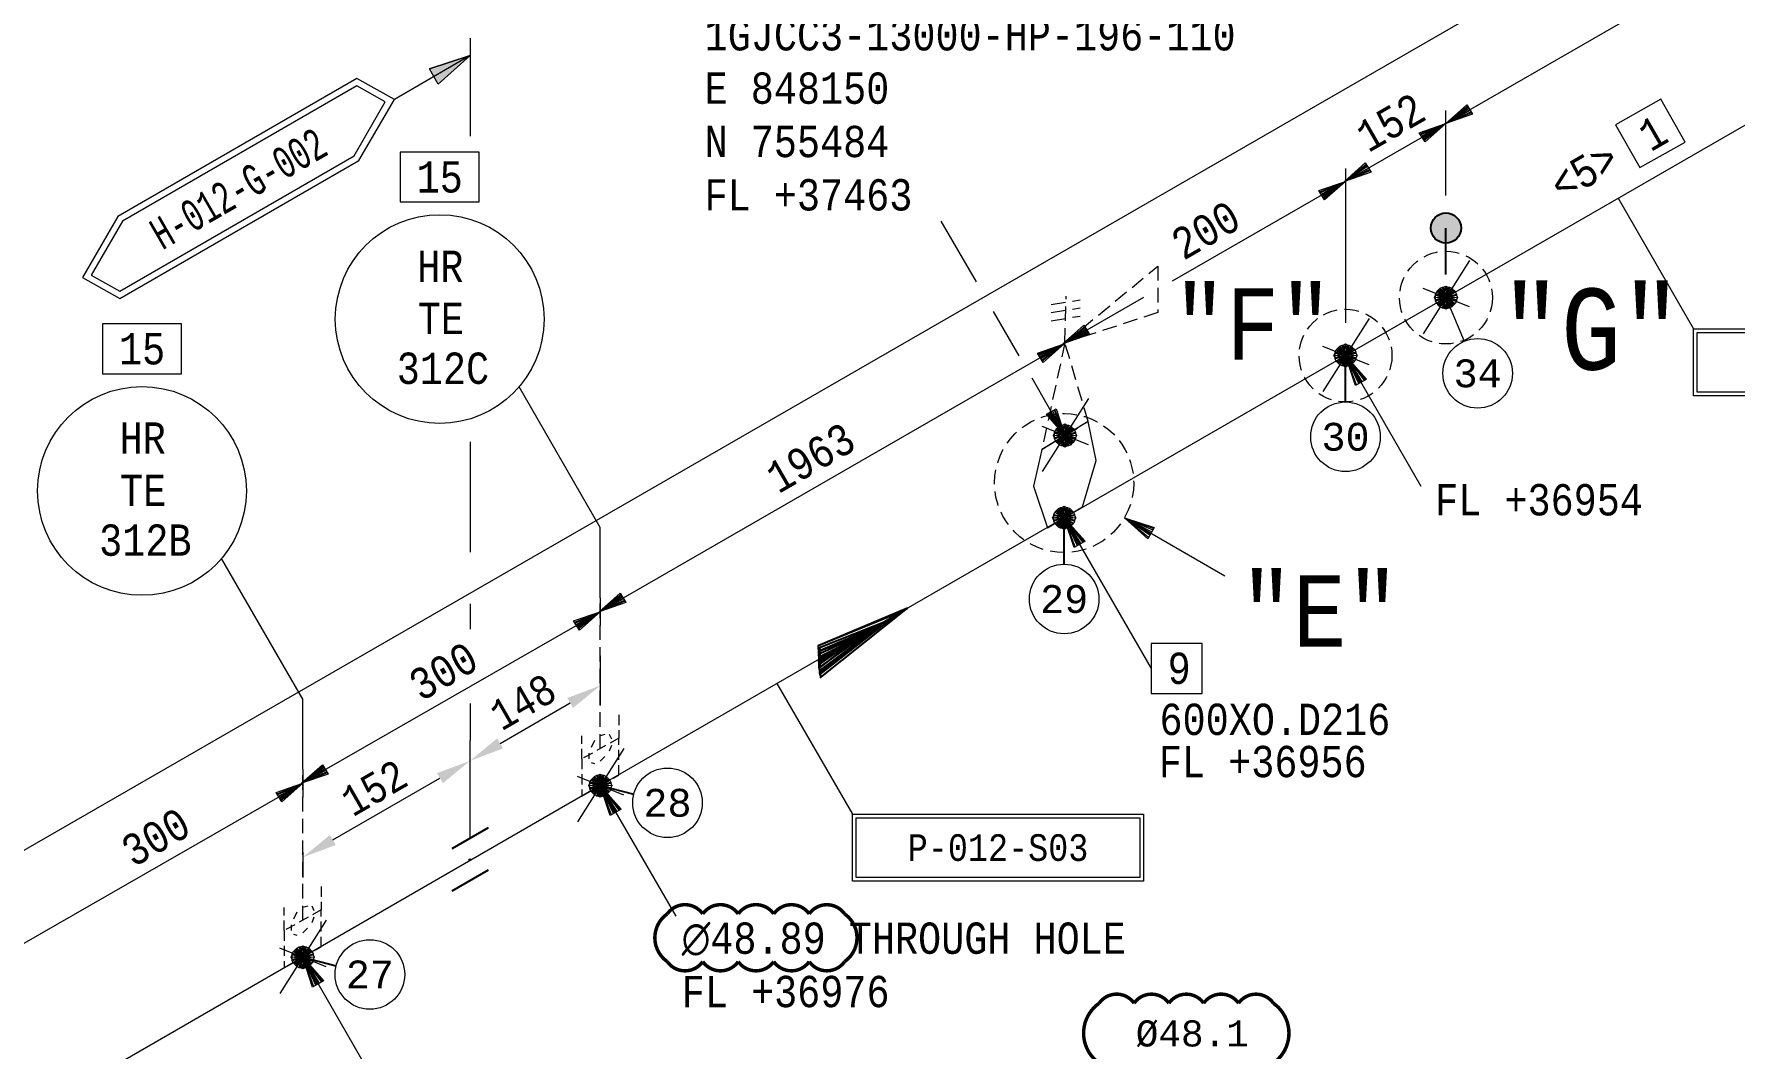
# Model space of a CAD drawing. Extents: x 0 to 841, y 0 to 594.
# Drawn here: x 392.8 to 539.5, y 402.5 to 490 of the extents above; entities that cross this region are included whole.
import ezdxf
from ezdxf.enums import TextEntityAlignment as Align

# ---------------------------------------------------------------- set-up
doc = ezdxf.new("R2010")
doc.units = 0
doc.header["$LTSCALE"] = 5
doc.header["$MEASUREMENT"] = 0
doc.linetypes.add('HIDDEN', pattern=[0.375, 0.25, -0.125])
doc.layers.get('0').update_dxf_attribs({"lineweight": 9})
for name, color, linetype, lineweight in [('1', 7, 'Continuous', 9), ('3', 7, 'Continuous', 9), ('T-TEXT1', 7, 'Continuous', 9)]:
    doc.layers.add(name, color=color, linetype=linetype, lineweight=lineweight)
for name, color, linetype in [('2', 2, 'Continuous'), ('FAB', 2, 'Continuous'), ('SH', 4, 'Continuous'), ('SUPT', 4, 'Continuous')]:
    doc.layers.add(name, color=color, linetype=linetype)
doc.styles.add('MARKING', font='monotxt.shx', dxfattribs={"width": 0.85, "height": 2.6})
doc.styles.add('MONOTXT', font='monotxt.shx')
doc.styles.get("Standard").update_dxf_attribs({"font": 'txt.shx'})
doc.styles.add('TXT', font='monotxt.shx')
doc.dimstyles.get("Standard").update_dxf_attribs({"dimtxt": 0.18, "dimasz": 0.18, "dimexe": 0.18, "dimexo": 0.0625, "dimgap": 0.09, "dimtad": 0, "dimtih": 1, "dimtoh": 1, "dimdec": 4, "dimzin": 0, "dimdsep": 46, "dimtxsty": 'Standard', "dimcen": 0.09, "dimadec": 0, "dimazin": 0, "dimtfac": 1, "dimtdec": 4, "dimtofl": 0, "dimtmove": 0, "dimatfit": 0, "dimfxl": 1, "dimtolj": 1, "dimtzin": 0, "dimarcsym": 0})

# ---------------------------------------------------------------- blocks, each defined once
blk = doc.blocks.new('ARO_E1')
at = {"layer": '2', "color": 2, "linetype": 'Continuous'}
blk.add_lwpolyline([(-1.075, -0.6125), (-1.2375, -0.4875), (0, 0), (-0.925, -0.7), (-1.2125, -0.5125), (-0.1, -0.0625), (-0.925, -0.7), (-1.2, -0.525), (-0.225, -0.1125), (-0.9375, -0.675), (-1.175, -0.5375), (-0.325, -0.175), (-0.975, -0.6625), (-1.15, -0.5625), (-0.4125, -0.225), (-0.9875, -0.6625), (-1.1375, -0.55), (-0.525, -0.3), (-1, -0.6375), (-1.1, -0.575), (-0.625, -0.35), (-1.0375, -0.625), (-1.0875, -0.5875), (-0.725, -0.425), (-1.05, -0.6125), (-1.075, -0.6125), (0, 0)], dxfattribs=at)
blk = doc.blocks.new('ARO_U1')
at = {"layer": '2', "color": 2, "linetype": 'Continuous', "xscale": 0.9999990990353698, "yscale": 0.9999990990353698, "rotation": 59.99997019629861}
blk.add_blockref('ARO_E1', (0, 0), dxfattribs=at)
blk = doc.blocks.new('L6')
at = {"layer": 'SH', "color": 4}
for p, q in [((1.58, 2.73), (-1.54, 0.93)), ((1.58, -0.91), (-1.54, -2.71))]:
    blk.add_line(p, q, dxfattribs=at)
at = {"layer": 'SUPT', "lineweight": 0}
blk.add_circle((0, 0), 0.0769, dxfattribs=at)
blk = doc.blocks.new('*D18')
at = {"layer": 'Defpoints', "color": 0, "lineweight": 0}
for p in [(430.44, 427.35), (416.01, 419.48), (430.44, 420.66)]:
    blk.add_point(p, dxfattribs=at)
at = {"layer": 'FAB', "color": 4, "lineweight": 0}
for p, q in [((430.44, 420.66), (430.44, 429.09)), ((418.61, 420.53), (427.84, 425.85)), ((416.01, 419.48), (416.01, 417.29))]:
    blk.add_line(p, q, dxfattribs=at)
for points in [[(427.59, 426.29), (428.09, 425.42), (430.44, 427.35)], [(418.36, 420.96), (418.86, 420.09), (416.01, 419.03)]]:
    blk.add_solid(points, dxfattribs=at)
at = {"layer": 'FAB', "color": 4, "lineweight": 0, "insert": (422.17, 425.01), "char_height": 2.6, "attachment_point": 5, "rotation": 30, "style": 'MARKING'}
blk.add_mtext('\\A1;152', dxfattribs=at)
blk = doc.blocks.new('TRI')
at = {"lineweight": 0}
blk.add_hatch(color=4, dxfattribs=at).paths.add_polyline_path([(340.4, 360.05), (339.74, 356.85), (341.07, 356.85)])
at = {"layer": 'SUPT', "lineweight": 0}
blk.add_line((340.4, 360.05), (339.74, 356.85), dxfattribs=at)
blk.add_lwpolyline([(340.4, 360.05), (341.07, 356.85), (339.74, 356.85), (340.4, 360.05), (341.07, 356.85)], dxfattribs=at)
blk = doc.blocks.new('*D19')
at = {"layer": 'Defpoints', "color": 0, "lineweight": 0}
for p in [(441.67, 436.41), (441.67, 433.84), (430.44, 427.35)]:
    blk.add_point(p, dxfattribs=at)
at = {"layer": 'FAB', "color": 4, "lineweight": 0}
for p, q in [((441.67, 436.41), (441.67, 432.11)), ((433.03, 428.85), (439.07, 432.34)), ((430.44, 427.35), (430.44, 429.09))]:
    blk.add_line(p, q, dxfattribs=at)
for points in [[(438.82, 432.77), (439.32, 431.91), (441.67, 433.84)], [(432.78, 429.29), (433.28, 428.42), (430.44, 427.35)]]:
    blk.add_solid(points, dxfattribs=at)
at = {"layer": 'FAB', "color": 4, "lineweight": 0, "insert": (435, 432.42), "char_height": 2.6, "attachment_point": 5, "rotation": 30, "style": 'MARKING'}
blk.add_mtext('\\A1;148', dxfattribs=at)

msp = doc.modelspace()

# ---------------------------------------------------------------- hatches: boundary and pattern name
at = {"layer": 'FAB'}
msp.add_hatch(color=256, dxfattribs=at).paths.add_polyline_path([(515.88, 473.29, 1), (513.28, 473.29, 1)])

# ---------------------------------------------------------------- linework, layer by layer
at = {"layer": '1', "color": 1, "linetype": 'Continuous', "lineweight": 0}
for p, q in [((552.93, 489.4), (505.92, 462.29)), ((481.66, 448.3), (505.92, 462.29)), ((481.66, 448.3), (441.67, 425.21)), ((441.67, 425.21), (416.01, 410.41)), ((416.01, 410.41), (390.35, 395.61))]:
    msp.add_line(p, q, dxfattribs=at)
at = {"layer": '1', "color": 2, "linetype": 'Continuous', "lineweight": 0}
for points in [[(506.77, 459.72), (505.92, 462.29), (507.72, 460.27), (506.77, 459.72)], [(506.87, 459.78), (505.92, 462.29), (507.64, 460.22)], [(507.06, 459.89), (505.92, 462.29), (507.54, 460.17)], [(507.16, 459.95), (505.92, 462.29), (507.34, 460.05)], [(482.51, 445.73), (481.66, 448.3), (483.47, 446.28), (482.51, 445.73)], [(482.61, 445.79), (481.66, 448.3), (483.38, 446.23)], [(482.81, 445.9), (481.66, 448.3), (483.28, 446.18)], [(482.9, 445.96), (481.66, 448.3), (483.09, 446.07)], [(488.88, 446.5), (486.86, 448.3), (489.43, 447.46), (488.88, 446.5)], [(488.94, 446.6), (486.86, 448.3), (489.38, 447.37)], [(489.05, 446.8), (486.86, 448.3), (489.32, 447.27)], [(489.11, 446.89), (486.86, 448.3), (489.21, 447.08)], [(442.52, 422.64), (441.67, 425.21), (443.47, 423.19), (442.52, 422.64)], [(442.62, 422.7), (441.67, 425.21), (443.39, 423.14)], [(442.81, 422.81), (441.67, 425.21), (443.29, 423.08)], [(442.91, 422.87), (441.67, 425.21), (443.09, 422.97)], [(416.86, 407.84), (416.01, 410.41), (417.81, 408.39), (416.86, 407.84)], [(416.96, 407.9), (416.01, 410.41), (417.72, 408.34)], [(417.15, 408.01), (416.01, 410.41), (417.63, 408.28)], [(417.25, 408.07), (416.01, 410.41), (417.43, 408.17)]]:
    msp.add_lwpolyline(points, dxfattribs=at)
at = {"layer": '3', "color": 2, "linetype": 'Continuous', "lineweight": 0}
for p, q in [((143.28, 276.32), (552.93, 512.41)), ((491, 468.74), (552.93, 504.4)), ((505.92, 478.41), (505.92, 465.12)), ((481.56, 463.3), (488.53, 467.32)), ((441.57, 440.21), (481.66, 463.3)), ((441.67, 441.41), (441.67, 447.48)), ((415.91, 425.41), (441.67, 440.21)), ((441.67, 441.41), (441.67, 439.01)), ((416.01, 426.61), (416.01, 432.68)), ((390.25, 410.61), (416.01, 425.41)), ((416.01, 426.61), (416.01, 424.21))]:
    msp.add_line(p, q, dxfattribs=at)
at = {"layer": '3', "color": 2, "linetype": 'HIDDEN', "lineweight": 0}
for p, q in [((481.73, 463.4), (489.73, 470)), ((489.73, 470), (489.73, 466)), ((489.73, 466), (481.73, 463.4)), ((481.73, 463.4), (479.73, 454.2)), ((483.73, 456.6), (481.73, 463.4)), ((481.73, 455.4), (483.73, 456.6)), ((479.73, 454.2), (481.73, 455.4)), ((441.17, 429.11), (440.87, 428.51)), ((442.07, 429.61), (441.67, 429.51)), ((442.67, 429.21), (442.47, 429.61)), ((442.47, 428.21), (442.67, 428.71)), ((440.67, 428.01), (440.67, 427.51)), ((440.87, 427.21), (441.17, 427.11)), ((441.67, 427.31), (442.07, 427.71)), ((415.51, 414.31), (415.21, 413.71)), ((416.41, 414.81), (416.01, 414.71)), ((417.01, 414.41), (416.81, 414.81)), ((416.81, 413.41), (417.01, 413.91)), ((415.01, 413.21), (415.01, 412.71)), ((415.21, 412.41), (415.51, 412.31)), ((416.01, 412.51), (416.41, 412.91))]:
    msp.add_line(p, q, dxfattribs=at)
at = {"layer": '3', "color": 2, "linetype": 'Continuous', "lineweight": 0}
for points in [[(531.31, 478.5), (535.21, 480.7), (533.11, 484.4), (529.21, 482.2), (531.31, 478.5)], [(516.88, 483.11), (514.58, 482.31), (516.38, 483.91), (516.88, 483.11)], [(516.78, 483.21), (514.58, 482.31), (516.48, 483.81)], [(516.78, 483.31), (514.58, 482.31), (516.48, 483.71)], [(516.68, 483.41), (514.58, 482.31), (516.58, 483.61)], [(512.28, 481.51), (514.58, 482.31), (512.78, 480.71), (512.28, 481.51)], [(512.38, 481.41), (514.58, 482.31), (512.68, 480.81)], [(512.38, 481.31), (514.58, 482.31), (512.68, 480.91)], [(512.48, 481.21), (514.58, 482.31), (512.58, 481.01)], [(424.42, 475.54), (431.22, 475.54), (431.22, 479.84), (424.42, 479.84), (424.42, 475.54)], [(508.12, 478.11), (505.82, 477.31), (507.62, 478.91), (508.12, 478.11)], [(508.02, 478.21), (505.82, 477.31), (507.72, 478.81)], [(508.02, 478.31), (505.82, 477.31), (507.72, 478.71)], [(507.92, 478.41), (505.82, 477.31), (507.82, 478.61)], [(503.62, 476.51), (505.92, 477.31), (504.12, 475.71), (503.62, 476.51)], [(503.72, 476.41), (505.92, 477.31), (504.02, 475.81)], [(503.72, 476.31), (505.92, 477.31), (504.02, 475.91)], [(503.82, 476.21), (505.92, 477.31), (503.92, 476.01)], [(398.75, 460.72), (405.55, 460.72), (405.55, 465.02), (398.75, 465.02), (398.75, 460.72)], [(483.86, 464.1), (481.56, 463.3), (483.36, 464.9), (483.86, 464.1)], [(483.76, 464.2), (481.56, 463.3), (483.46, 464.8)], [(483.76, 464.3), (481.56, 463.3), (483.46, 464.7)], [(483.66, 464.4), (481.56, 463.3), (483.56, 464.6)], [(479.36, 462.5), (481.66, 463.3), (479.86, 461.7), (479.36, 462.5)], [(479.46, 462.4), (481.66, 463.3), (479.76, 461.8)], [(479.46, 462.3), (481.66, 463.3), (479.76, 461.9)], [(479.56, 462.2), (481.66, 463.3), (479.66, 462)], [(480.98, 457.69), (481.73, 455.4), (480.14, 457.25), (480.98, 457.69)], [(480.84, 457.65), (481.73, 455.4), (480.28, 457.28)], [(480.79, 457.57), (481.73, 455.4), (480.33, 457.37)], [(480.65, 457.53), (481.73, 455.4), (480.47, 457.41)], [(443.87, 441.01), (441.57, 440.21), (443.37, 441.81), (443.87, 441.01)], [(443.77, 441.11), (441.57, 440.21), (443.47, 441.71)], [(443.77, 441.21), (441.57, 440.21), (443.47, 441.61)], [(443.67, 441.31), (441.57, 440.21), (443.57, 441.51)], [(439.37, 439.41), (441.67, 440.21), (439.87, 438.61), (439.37, 439.41)], [(439.47, 439.31), (441.67, 440.21), (439.77, 438.71)], [(439.47, 439.21), (441.67, 440.21), (439.77, 438.81)], [(439.57, 439.11), (441.67, 440.21), (439.67, 438.91)], [(489.16, 433.16), (493.56, 433.16), (493.56, 437.46), (489.16, 437.46), (489.16, 433.16)], [(418.21, 426.21), (415.91, 425.41), (417.71, 427.01), (418.21, 426.21)], [(418.11, 426.31), (415.91, 425.41), (417.81, 426.91)], [(418.11, 426.41), (415.91, 425.41), (417.81, 426.81)], [(413.71, 424.61), (416.01, 425.41), (414.21, 423.81), (413.71, 424.61)], [(413.81, 424.51), (416.01, 425.41), (414.11, 423.91)], [(413.81, 424.41), (416.01, 425.41), (414.11, 424.01)], [(413.91, 424.31), (416.01, 425.41), (414.01, 424.11)], [(418.01, 426.51), (415.91, 425.41), (417.91, 426.71)]]:
    msp.add_lwpolyline(points, dxfattribs=at)
for centre in [(427.82, 465.44), (402.15, 450.62)]:
    msp.add_circle(centre, 9, dxfattribs=at)
at = {"layer": '3', "color": 2, "linetype": 'HIDDEN', "lineweight": 0}
for centre, radius in [((514.58, 467.29), 4), ((505.92, 462.29), 4), ((481.66, 451.3), 6)]:
    msp.add_circle(centre, radius, dxfattribs=at)
at = {"layer": 'FAB', "lineweight": 0}
for p, q in [((514.58, 476.09), (514.58, 483.41)), ((529.42, 475.85), (535.92, 464.59)), ((474.09, 468.64), (471.07, 473.88)), ((477.77, 462.27), (475.56, 466.1)), ((505.92, 462.29), (512.42, 451.03)), ((481.73, 455.4), (478.89, 460.33)), ((481.66, 448.3), (489.16, 435.31)), ((486.86, 448.3), (495.52, 443.3)), ((456.9, 434.01), (463.4, 422.75)), ((441.67, 425.21), (448.17, 413.95)), ((416.01, 410.41), (422.51, 399.15))]:
    msp.add_line(p, q, dxfattribs=at)
at = {"layer": 'FAB'}
for p, q in [((514.58, 469.29), (514.58, 473.29)), ((505.92, 458.29), (505.92, 462.29)), ((481.66, 444.3), (481.66, 448.3)), ((441.67, 425.21), (444.55, 424.47)), ((416.01, 410.41), (418.89, 409.67))]:
    msp.add_line(p, q, dxfattribs=at)
at = {"layer": 'FAB', "linetype": 'Continuous', "lineweight": 0}
for p, q in [((514.58, 467.29), (516.15, 463.53)), ((441.67, 447.48), (434.67, 459.6)), ((416.01, 432.68), (409.01, 444.79))]:
    msp.add_line(p, q, dxfattribs=at)
at = {"layer": 'FAB', "color": 2, "linetype": 'Continuous', "lineweight": 0}
for points in [[(535.92, 464.59), (561.03, 464.59), (561.03, 458.82), (535.92, 458.82)], [(536.24, 464.27), (560.71, 464.27), (560.71, 459.14), (536.24, 459.14)], [(463.4, 422.75), (488.51, 422.75), (488.51, 416.98), (463.4, 416.98)], [(463.72, 422.43), (488.19, 422.43), (488.19, 417.3), (463.72, 417.3)]]:
    msp.add_lwpolyline(points, close=True, dxfattribs=at)
at = {"layer": 'FAB', "color": 6, "lineweight": 0, "flags": 128}
for points in [[(462.73, 414.15, 0, 0, 0.520567), (462.73, 414.15, 0, 0, 0.520567), (462.73, 414.15, 0.3, 0.3, 0.520567), (459.68, 414.15, 0.3, 0.3, 0.520567), (456.62, 414.15, 0.3, 0.3, 0.520567), (453.56, 414.15, 0.3, 0.3, 0.520567), (450.5, 414.15, 0.3, 0.3, 0.520567), (447.44, 414.15, 0.3, 0.3, 0.520567), (447.44, 414.15, 0.3, 0.3, 0.520567), (447.44, 410.04, 0.3, 0.3, 0.520567), (447.44, 410.04, 0.3, 0.3, 0.520567), (450.5, 410.04, 0.3, 0.3, 0.520567), (453.56, 410.04, 0.3, 0.3, 0.520567), (456.62, 410.04, 0.3, 0.3, 0.520567), (459.68, 410.04, 0.3, 0.3, 0.520567), (462.73, 410.04, 0.3, 0.3, 0.520567), (462.73, 410.04, 0.3, 0.3, 0.520567), (462.73, 414.15, 0.3, 0.3, 0.520567)], [(499.7, 406.45, 0, 0, 0.520567), (499.7, 406.45, 0, 0, 0.520567), (499.7, 406.45, 0.3, 0.3, 0.520567), (496.7, 406.45, 0.3, 0.3, 0.520567), (493.69, 406.45, 0.3, 0.3, 0.520567), (490.69, 406.45, 0.3, 0.3, 0.520567), (487.69, 406.45, 0.3, 0.3, 0.520567), (484.68, 406.45, 0.3, 0.3, 0.520567), (484.68, 406.45, 0.3, 0.3, 0.520567), (484.68, 401.29, 0.3, 0.3, 0.520567), (484.68, 401.29, 0.3, 0.3, 0.520567), (487.69, 401.29, 0.3, 0.3, 0.520567), (490.69, 401.29, 0.3, 0.3, 0.520567), (493.69, 401.29, 0.3, 0.3, 0.520567), (496.7, 401.29, 0.3, 0.3, 0.520567), (499.7, 401.29, 0.3, 0.3, 0.520567), (499.7, 401.29, 0.3, 0.3, 0.520567), (499.7, 406.45, 0.3, 0.3, 0.520567)]]:
    msp.add_lwpolyline(points, format="xyseb", dxfattribs=at)
at = {"layer": 'FAB'}
msp.add_circle((514.58, 473.29), 1.3, dxfattribs=at)
at = {"layer": 'FAB', "color": 2, "linetype": 'Continuous', "lineweight": 0}
for centre in [(517.31, 460.76), (505.92, 455.29), (481.66, 441.3), (447.46, 423.73), (421.8, 408.93)]:
    msp.add_circle(centre, 3, dxfattribs=at)
at = {"layer": 'SUPT', "lineweight": 0}
for p, q in [((430.44, 489.65), (430.44, 481.22)), ((430.44, 454.85), (430.44, 445.34)), ((430.44, 440.89), (430.44, 438.71)), ((430.44, 432.3), (430.44, 429.09))]:
    msp.add_line(p, q, dxfattribs=at)
at = {"layer": 'SUPT', "linetype": 'Continuous', "lineweight": 0}
msp.add_line((430.44, 488.15), (423.91, 484.38), dxfattribs=at)
for points in [[(400.07, 474.28), (397.01, 469.01), (400.25, 467.2), (420.85, 479.11), (423.91, 484.38), (420.67, 486.19)], [(420.68, 485.54), (400.48, 473.87), (397.78, 469.22), (400.24, 467.85), (420.44, 479.52), (423.13, 484.17)]]:
    msp.add_lwpolyline(points, close=True, dxfattribs=at)
at = {"layer": 'T-TEXT1', "color": 2, "linetype": 'Continuous', "lineweight": 0}
for p, q in [((516.61, 470.48), (512.61, 464.18)), ((516.61, 466.48), (512.61, 468.08)), ((507.95, 465.48), (503.95, 459.18)), ((507.95, 461.48), (503.95, 463.08)), ((483.76, 458.59), (479.76, 452.29)), ((483.76, 454.59), (479.76, 456.19)), ((443.7, 428.4), (439.7, 422.1)), ((443.7, 424.4), (439.7, 426)), ((418.03, 413.6), (414.03, 407.3)), ((418.03, 409.6), (414.03, 411.2))]:
    msp.add_line(p, q, dxfattribs=at)
at = {"layer": 'T-TEXT1', "color": 2, "linetype": 'HIDDEN', "lineweight": 0}
for p, q in [((480.53, 466.7), (483.03, 467.1)), ((480.53, 466), (483.03, 466.4)), ((481.73, 463.4), (481.83, 467.4)), ((480.53, 465.3), (483.03, 465.7)), ((441.67, 428.41), (441.67, 444.41)), ((416.01, 413.61), (416.01, 429.61))]:
    msp.add_line(p, q, dxfattribs=at)
at = {"layer": 'T-TEXT1', "color": 2, "linetype": 'Continuous', "lineweight": 0}
for points in [[(514.58, 468.29), (514.78, 468.19), (514.88, 468.19), (515.08, 468.09), (515.18, 467.99), (515.28, 467.89), (515.38, 467.79), (515.48, 467.59), (515.48, 467.49), (515.58, 467.29), (515.48, 467.09), (515.48, 466.99), (515.38, 466.79), (515.28, 466.69), (515.18, 466.59), (515.08, 466.49), (514.88, 466.39), (514.78, 466.39), (514.58, 466.39), (514.38, 466.39), (514.28, 466.39), (514.08, 466.49), (513.98, 466.59), (513.88, 466.69), (513.78, 466.79), (513.68, 466.99), (513.68, 467.09), (513.68, 467.29), (513.68, 467.49), (513.68, 467.59), (513.78, 467.79), (513.88, 467.89), (513.98, 467.99), (514.08, 468.09), (514.28, 468.19), (514.38, 468.19), (514.58, 468.29), (514.58, 468.29), (514.78, 468.19), (514.58, 466.29), (514.38, 466.39), (514.58, 468.29), (514.78, 468.19), (514.88, 468.19), (514.38, 466.39), (514.28, 466.39), (514.78, 468.19), (514.88, 468.19), (515.08, 468.09), (514.28, 466.39), (514.08, 466.49), (514.88, 468.19), (515.08, 468.09), (515.18, 467.99), (514.08, 466.49), (513.98, 466.59), (515.08, 468.09), (515.18, 467.99), (515.28, 467.89), (513.98, 466.59), (513.88, 466.69), (515.18, 467.99), (515.28, 467.89), (515.38, 467.79), (513.88, 466.69), (513.78, 466.79), (515.28, 467.89), (515.38, 467.79), (515.48, 467.59), (513.78, 466.79), (513.68, 466.99), (515.38, 467.79), (515.48, 467.59), (515.48, 467.49), (513.68, 466.99), (513.68, 467.09), (515.48, 467.59), (515.48, 467.49), (515.58, 467.29), (513.68, 467.09), (513.58, 467.29), (515.48, 467.49), (515.58, 467.29), (515.48, 467.09), (513.58, 467.29), (513.68, 467.49), (515.58, 467.29), (515.48, 467.09), (515.48, 466.99), (513.68, 467.49), (513.68, 467.59), (515.48, 467.09), (515.48, 466.99), (515.38, 466.79), (513.68, 467.59), (513.78, 467.79), (515.48, 466.99)], [(515.48, 466.99), (515.38, 466.79), (515.28, 466.69), (513.78, 467.79), (513.88, 467.89), (515.38, 466.79), (515.28, 466.69), (515.18, 466.59), (513.88, 467.89), (513.98, 467.99), (515.28, 466.69), (515.18, 466.59), (515.08, 466.49), (513.98, 467.99), (514.08, 468.09), (515.18, 466.59), (515.08, 466.49), (514.88, 466.39), (514.08, 468.09), (514.28, 468.19), (515.08, 466.49), (514.88, 466.39), (514.78, 466.39), (514.28, 468.19), (514.38, 468.19), (514.88, 466.39), (514.78, 466.39), (514.58, 466.29), (514.38, 468.19), (514.58, 468.29), (514.78, 466.39)], [(505.92, 463.3), (506.12, 463.2), (506.22, 463.2), (506.42, 463.1), (506.52, 463), (506.62, 462.9), (506.72, 462.8), (506.82, 462.6), (506.82, 462.5), (506.92, 462.3), (506.82, 462.1), (506.82, 462), (506.72, 461.8), (506.62, 461.7), (506.52, 461.6), (506.42, 461.5), (506.22, 461.4), (506.12, 461.4), (505.92, 461.4), (505.72, 461.4), (505.62, 461.4), (505.42, 461.5), (505.32, 461.6), (505.22, 461.7), (505.12, 461.8), (505.02, 462), (505.02, 462.1), (505.02, 462.3), (505.02, 462.5), (505.02, 462.6), (505.12, 462.8), (505.22, 462.9), (505.32, 463), (505.42, 463.1), (505.62, 463.2), (505.72, 463.2), (505.92, 463.3), (505.92, 463.3), (506.12, 463.2), (505.92, 461.3), (505.72, 461.4), (505.92, 463.3), (506.12, 463.2), (506.22, 463.2), (505.72, 461.4), (505.62, 461.4), (506.12, 463.2), (506.22, 463.2), (506.42, 463.1), (505.62, 461.4), (505.42, 461.5), (506.22, 463.2), (506.42, 463.1), (506.52, 463), (505.42, 461.5), (505.32, 461.6), (506.42, 463.1), (506.52, 463), (506.62, 462.9), (505.32, 461.6), (505.22, 461.7), (506.52, 463), (506.62, 462.9), (506.72, 462.8), (505.22, 461.7), (505.12, 461.8), (506.62, 462.9), (506.72, 462.8), (506.82, 462.6), (505.12, 461.8), (505.02, 462), (506.72, 462.8), (506.82, 462.6), (506.82, 462.5), (505.02, 462), (505.02, 462.1), (506.82, 462.6), (506.82, 462.5), (506.92, 462.3), (505.02, 462.1), (504.92, 462.3), (506.82, 462.5), (506.92, 462.3), (506.82, 462.1), (504.92, 462.3), (505.02, 462.5), (506.92, 462.3), (506.82, 462.1), (506.82, 462), (505.02, 462.5), (505.02, 462.6), (506.82, 462.1), (506.82, 462), (506.72, 461.8), (505.02, 462.6), (505.12, 462.8), (506.82, 462)], [(506.82, 462), (506.72, 461.8), (506.62, 461.7), (505.12, 462.8), (505.22, 462.9), (506.72, 461.8), (506.62, 461.7), (506.52, 461.6), (505.22, 462.9), (505.32, 463), (506.62, 461.7), (506.52, 461.6), (506.42, 461.5), (505.32, 463), (505.42, 463.1), (506.52, 461.6), (506.42, 461.5), (506.22, 461.4), (505.42, 463.1), (505.62, 463.2), (506.42, 461.5), (506.22, 461.4), (506.12, 461.4), (505.62, 463.2), (505.72, 463.2), (506.22, 461.4), (506.12, 461.4), (505.92, 461.3), (505.72, 463.2), (505.92, 463.3), (506.12, 461.4)], [(481.73, 448.34), (483.23, 449.24), (484.43, 453.24), (483.73, 456.6), (479.73, 454.2), (479.03, 451.04), (480.23, 447.44), (481.73, 448.34)], [(481.73, 456.4), (481.93, 456.3), (482.03, 456.3), (482.23, 456.2), (482.33, 456.1), (482.43, 456), (482.53, 455.9), (482.63, 455.7), (482.63, 455.6), (482.73, 455.4), (482.63, 455.2), (482.63, 455.1), (482.53, 454.9), (482.43, 454.8), (482.33, 454.7), (482.23, 454.6), (482.03, 454.5), (481.93, 454.5), (481.73, 454.5), (481.53, 454.5), (481.43, 454.5), (481.23, 454.6), (481.13, 454.7), (481.03, 454.8), (480.93, 454.9), (480.83, 455.1), (480.83, 455.2), (480.83, 455.4), (480.83, 455.6), (480.83, 455.7), (480.93, 455.9), (481.03, 456), (481.13, 456.1), (481.23, 456.2), (481.43, 456.3), (481.53, 456.3), (481.73, 456.4), (481.73, 456.4), (481.93, 456.3), (481.73, 454.4), (481.53, 454.5), (481.73, 456.4), (481.93, 456.3), (482.03, 456.3), (481.53, 454.5), (481.43, 454.5), (481.93, 456.3), (482.03, 456.3), (482.23, 456.2), (481.43, 454.5), (481.23, 454.6), (482.03, 456.3), (482.23, 456.2), (482.33, 456.1), (481.23, 454.6), (481.13, 454.7), (482.23, 456.2), (482.33, 456.1), (482.43, 456), (481.13, 454.7), (481.03, 454.8), (482.33, 456.1), (482.43, 456), (482.53, 455.9), (481.03, 454.8), (480.93, 454.9), (482.43, 456), (482.53, 455.9), (482.63, 455.7), (480.93, 454.9), (480.83, 455.1), (482.53, 455.9), (482.63, 455.7), (482.63, 455.6), (480.83, 455.1), (480.83, 455.2), (482.63, 455.7), (482.63, 455.6), (482.73, 455.4), (480.83, 455.2), (480.73, 455.4), (482.63, 455.6), (482.73, 455.4), (482.63, 455.2), (480.73, 455.4), (480.83, 455.6), (482.73, 455.4), (482.63, 455.2), (482.63, 455.1), (480.83, 455.6), (480.83, 455.7), (482.63, 455.2), (482.63, 455.1), (482.53, 454.9), (480.83, 455.7), (480.93, 455.9), (482.63, 455.1)], [(482.63, 455.1), (482.53, 454.9), (482.43, 454.8), (480.93, 455.9), (481.03, 456), (482.53, 454.9), (482.43, 454.8), (482.33, 454.7), (481.03, 456), (481.13, 456.1), (482.43, 454.8), (482.33, 454.7), (482.23, 454.6), (481.13, 456.1), (481.23, 456.2), (482.33, 454.7), (482.23, 454.6), (482.03, 454.5), (481.23, 456.2), (481.43, 456.3), (482.23, 454.6), (482.03, 454.5), (481.93, 454.5), (481.43, 456.3), (481.53, 456.3), (482.03, 454.5), (481.93, 454.5), (481.73, 454.4), (481.53, 456.3), (481.73, 456.4), (481.93, 454.5)], [(481.66, 449.3), (481.86, 449.2), (481.96, 449.2), (482.16, 449.1), (482.26, 449), (482.36, 448.9), (482.46, 448.8), (482.56, 448.6), (482.56, 448.5), (482.66, 448.3), (482.56, 448.1), (482.56, 448), (482.46, 447.8), (482.36, 447.7), (482.26, 447.6), (482.16, 447.5), (481.96, 447.4), (481.86, 447.4), (481.66, 447.4), (481.46, 447.4), (481.36, 447.4), (481.16, 447.5), (481.06, 447.6), (480.96, 447.7), (480.86, 447.8), (480.76, 448), (480.76, 448.1), (480.76, 448.3), (480.76, 448.5), (480.76, 448.6), (480.86, 448.8), (480.96, 448.9), (481.06, 449), (481.16, 449.1), (481.36, 449.2), (481.46, 449.2), (481.66, 449.3), (481.66, 449.3), (481.86, 449.2), (481.66, 447.3), (481.46, 447.4), (481.66, 449.3), (481.86, 449.2), (481.96, 449.2), (481.46, 447.4), (481.36, 447.4), (481.86, 449.2), (481.96, 449.2), (482.16, 449.1), (481.36, 447.4), (481.16, 447.5), (481.96, 449.2), (482.16, 449.1), (482.26, 449), (481.16, 447.5), (481.06, 447.6), (482.16, 449.1), (482.26, 449), (482.36, 448.9), (481.06, 447.6), (480.96, 447.7), (482.26, 449), (482.36, 448.9), (482.46, 448.8), (480.96, 447.7), (480.86, 447.8), (482.36, 448.9), (482.46, 448.8), (482.56, 448.6), (480.86, 447.8), (480.76, 448), (482.46, 448.8), (482.56, 448.6), (482.56, 448.5), (480.76, 448), (480.76, 448.1), (482.56, 448.6), (482.56, 448.5), (482.66, 448.3), (480.76, 448.1), (480.66, 448.3), (482.56, 448.5), (482.66, 448.3), (482.56, 448.1), (480.66, 448.3), (480.76, 448.5), (482.66, 448.3), (482.56, 448.1), (482.56, 448), (480.76, 448.5), (480.76, 448.6), (482.56, 448.1), (482.56, 448), (482.46, 447.8), (480.76, 448.6), (480.86, 448.8), (482.56, 448)], [(482.56, 448), (482.46, 447.8), (482.36, 447.7), (480.86, 448.8), (480.96, 448.9), (482.46, 447.8), (482.36, 447.7), (482.26, 447.6), (480.96, 448.9), (481.06, 449), (482.36, 447.7), (482.26, 447.6), (482.16, 447.5), (481.06, 449), (481.16, 449.1), (482.26, 447.6), (482.16, 447.5), (481.96, 447.4), (481.16, 449.1), (481.36, 449.2), (482.16, 447.5), (481.96, 447.4), (481.86, 447.4), (481.36, 449.2), (481.46, 449.2), (481.96, 447.4), (481.86, 447.4), (481.66, 447.3), (481.46, 449.2), (481.66, 449.3), (481.86, 447.4)], [(441.67, 426.21), (441.87, 426.11), (441.97, 426.11), (442.17, 426.01), (442.27, 425.91), (442.37, 425.81), (442.47, 425.71), (442.57, 425.51), (442.57, 425.41), (442.67, 425.21), (442.57, 425.01), (442.57, 424.91), (442.47, 424.71), (442.37, 424.61), (442.27, 424.51), (442.17, 424.41), (441.97, 424.31), (441.87, 424.31), (441.67, 424.31), (441.47, 424.31), (441.37, 424.31), (441.17, 424.41), (441.07, 424.51), (440.97, 424.61), (440.87, 424.71), (440.77, 424.91), (440.77, 425.01), (440.77, 425.21), (440.77, 425.41), (440.77, 425.51), (440.87, 425.71), (440.97, 425.81), (441.07, 425.91), (441.17, 426.01), (441.37, 426.11), (441.47, 426.11), (441.67, 426.21), (441.67, 426.21), (441.87, 426.11), (441.67, 424.21), (441.47, 424.31), (441.67, 426.21), (441.87, 426.11), (441.97, 426.11), (441.47, 424.31), (441.37, 424.31), (441.87, 426.11), (441.97, 426.11), (442.17, 426.01), (441.37, 424.31), (441.17, 424.41), (441.97, 426.11), (442.17, 426.01), (442.27, 425.91), (441.17, 424.41), (441.07, 424.51), (442.17, 426.01), (442.27, 425.91), (442.37, 425.81), (441.07, 424.51), (440.97, 424.61), (442.27, 425.91), (442.37, 425.81), (442.47, 425.71), (440.97, 424.61), (440.87, 424.71), (442.37, 425.81), (442.47, 425.71), (442.57, 425.51), (440.87, 424.71), (440.77, 424.91), (442.47, 425.71), (442.57, 425.51), (442.57, 425.41), (440.77, 424.91), (440.77, 425.01), (442.57, 425.51), (442.57, 425.41), (442.67, 425.21), (440.77, 425.01), (440.67, 425.21), (442.57, 425.41), (442.67, 425.21), (442.57, 425.01), (440.67, 425.21), (440.77, 425.41), (442.67, 425.21), (442.57, 425.01), (442.57, 424.91), (440.77, 425.41), (440.77, 425.51), (442.57, 425.01), (442.57, 424.91), (442.47, 424.71), (440.77, 425.51), (440.87, 425.71), (442.57, 424.91)], [(442.57, 424.91), (442.47, 424.71), (442.37, 424.61), (440.87, 425.71), (440.97, 425.81), (442.47, 424.71), (442.37, 424.61), (442.27, 424.51), (440.97, 425.81), (441.07, 425.91), (442.37, 424.61), (442.27, 424.51), (442.17, 424.41), (441.07, 425.91), (441.17, 426.01), (442.27, 424.51), (442.17, 424.41), (441.97, 424.31), (441.17, 426.01), (441.37, 426.11), (442.17, 424.41), (441.97, 424.31), (441.87, 424.31), (441.37, 426.11), (441.47, 426.11), (441.97, 424.31), (441.87, 424.31), (441.67, 424.21), (441.47, 426.11), (441.67, 426.21), (441.87, 424.31)], [(416.01, 411.41), (416.21, 411.31), (416.31, 411.31), (416.51, 411.21), (416.61, 411.11), (416.71, 411.01), (416.81, 410.91), (416.91, 410.71), (416.91, 410.61), (417.01, 410.41), (416.91, 410.21), (416.91, 410.11), (416.81, 409.91), (416.71, 409.81), (416.61, 409.71), (416.51, 409.61), (416.31, 409.51), (416.21, 409.51), (416.01, 409.51), (415.81, 409.51), (415.71, 409.51), (415.51, 409.61), (415.41, 409.71), (415.31, 409.81), (415.21, 409.91), (415.11, 410.11), (415.11, 410.21), (415.11, 410.41), (415.11, 410.61), (415.11, 410.71), (415.21, 410.91), (415.31, 411.01), (415.41, 411.11), (415.51, 411.21), (415.71, 411.31), (415.81, 411.31), (416.01, 411.41), (416.01, 411.41), (416.21, 411.31), (416.01, 409.41), (415.81, 409.51), (416.01, 411.41), (416.21, 411.31), (416.31, 411.31), (415.81, 409.51), (415.71, 409.51), (416.21, 411.31), (416.31, 411.31), (416.51, 411.21), (415.71, 409.51), (415.51, 409.61), (416.31, 411.31), (416.51, 411.21), (416.61, 411.11), (415.51, 409.61), (415.41, 409.71), (416.51, 411.21), (416.61, 411.11), (416.71, 411.01), (415.41, 409.71), (415.31, 409.81), (416.61, 411.11), (416.71, 411.01), (416.81, 410.91), (415.31, 409.81), (415.21, 409.91), (416.71, 411.01), (416.81, 410.91), (416.91, 410.71), (415.21, 409.91), (415.11, 410.11), (416.81, 410.91), (416.91, 410.71), (416.91, 410.61), (415.11, 410.11), (415.11, 410.21), (416.91, 410.71), (416.91, 410.61), (417.01, 410.41), (415.11, 410.21), (415.01, 410.41), (416.91, 410.61), (417.01, 410.41), (416.91, 410.21), (415.01, 410.41), (415.11, 410.61), (417.01, 410.41), (416.91, 410.21), (416.91, 410.11), (415.11, 410.61), (415.11, 410.71), (416.91, 410.21), (416.91, 410.11), (416.81, 409.91), (415.11, 410.71), (415.21, 410.91), (416.91, 410.11)], [(416.91, 410.11), (416.81, 409.91), (416.71, 409.81), (415.21, 410.91), (415.31, 411.01), (416.81, 409.91), (416.71, 409.81), (416.61, 409.71), (415.31, 411.01), (415.41, 411.11), (416.71, 409.81), (416.61, 409.71), (416.51, 409.61), (415.41, 411.11), (415.51, 411.21), (416.61, 409.71), (416.51, 409.61), (416.31, 409.51), (415.51, 411.21), (415.71, 411.31), (416.51, 409.61), (416.31, 409.51), (416.21, 409.51), (415.71, 411.31), (415.81, 411.31), (416.31, 409.51), (416.21, 409.51), (416.01, 409.41), (415.81, 411.31), (416.01, 411.41), (416.21, 409.51)]]:
    msp.add_lwpolyline(points, dxfattribs=at)
at = {"layer": 'T-TEXT1', "color": 2, "linetype": 'HIDDEN', "lineweight": 0, "ltscale": 0.7}
for points in [[(443.27, 431.31), (443.27, 429.31), (440.07, 427.51), (440.07, 429.51)], [(441.67, 425.21), (443.27, 426.11), (443.27, 429.31), (440.07, 427.51), (440.07, 424.31), (441.67, 425.21)], [(417.61, 416.51), (417.61, 414.51), (414.41, 412.71), (414.41, 414.71)], [(416.01, 410.41), (417.61, 411.31), (417.61, 414.51), (414.41, 412.71), (414.41, 409.51), (416.01, 410.41)]]:
    msp.add_lwpolyline(points, dxfattribs=at)

# ---------------------------------------------------------------- block references
at = {"layer": 'FAB', "color": 7, "linetype": 'Continuous', "xscale": 7.200000000000038, "yscale": -7.200000000000017, "zscale": 7.200000000000038, "rotation": 120.0000000000011}
msp.add_blockref('ARO_U1', (468.16, 440.51), dxfattribs=at)
at = {"layer": 'SUPT', "linetype": 'Continuous', "lineweight": 0, "xscale": 1.125000000000087, "yscale": 1.125000000000087, "zscale": 1.125000000000087, "rotation": 299.8899551977734}
msp.add_blockref('TRI', (-111.58, 618.31), dxfattribs=at)
at = {"layer": 'SUPT', "lineweight": 0}
msp.add_blockref('L6', (430.42, 418.83), dxfattribs=at)

# ---------------------------------------------------------------- texts
at = {"layer": '3', "color": 2, "linetype": 'Continuous', "lineweight": 0, "style": 'TXT', "width": 0.851861}
for s, p in [('1GJCC3-13000-HP-196-110', (450.66, 488.6)), ('E 848150', (450.66, 484)), ('N 755484', (450.66, 479.4)), ('15', (425.83, 476.35)), ('FL +37463', (450.66, 474.8)), ('HR', (425.88, 468.64)), ('TE', (425.93, 464.14)), ('15', (400.17, 461.53)), ('312C', (424.12, 459.85)), ('HR', (400.22, 453.83)), ('TE', (400.26, 449.33)), ('FL +36954', (513.65, 448.51)), ('312B', (398.46, 445.03)), ('9', (490.58, 433.98)), ('600XO.D216', (489.88, 429.58)), ('FL +36956', (489.83, 425.94)), ('∅48.89 THROUGH HOLE', (448.69, 410.71)), ('FL +36976', (448.69, 406.11))]:
    msp.add_text(s, height=2.7, dxfattribs=at).set_placement(p)
for s, p in [('152', (507.89, 479.74)), ('1', (532.22, 479.81)), ('<5>', (524.58, 475.51)), ('200', (491.95, 470.45)), ('1963', (457.02, 450.33)), ('300', (426.22, 432.42)), ('300', (401.42, 418.12))]:
    msp.add_text(s, height=2.7, rotation=30, dxfattribs=at).set_placement(p)
at = {"layer": 'FAB', "color": 2, "linetype": 'Continuous', "style": 'TXT', "width": 0.857082}
for s, height, p in [('"F"', 6.163, (491.06, 461.94)), ('"G"', 7, (519.3, 461.07)), ('"E"', 6.163, (496.83, 437.19))]:
    msp.add_text(s, height=height, dxfattribs=at).set_placement(p)
at = {"layer": 'FAB', "color": 2, "linetype": 'Continuous', "lineweight": 0, "style": 'TXT'}
for s, p in [('34', (517.31, 460.76)), ('30', (505.92, 455.29)), ('29', (481.66, 441.3)), ('28', (447.46, 423.73)), ('27', (421.8, 408.93))]:
    msp.add_text(s, height=2.4, dxfattribs=at).set_placement(p, align=Align.MIDDLE_CENTER)
at = {"layer": 'FAB', "color": 2, "linetype": 'Continuous', "lineweight": 0, "style": 'TXT', "width": 0.869567}
msp.add_text('P-012-S03', height=2.3, dxfattribs=at).set_placement((475.96, 419.87), align=Align.MIDDLE_CENTER)
at = {"layer": 'FAB', "style": 'MONOTXT'}
msp.add_text('%%C48.1', height=2.25, dxfattribs=at).set_placement((487.84, 402.72))
at = {"layer": 'SUPT', "linetype": 'Continuous', "lineweight": 0, "style": 'TXT', "width": 0.65}
msp.add_text('H-012-G-002', height=2.7, rotation=30, dxfattribs=at).set_placement((410.46, 476.69), align=Align.MIDDLE_CENTER)

# ---------------------------------------------------------------- dimensions: what is measured, and where the dimension line sits
at = {"layer": 'FAB', "lineweight": 0}
for base, p1, p2, text, picture, middle in [((441.67, 433.84), (430.44, 427.35), (441.67, 436.41), '148', '*D19', (435, 432.42)), ((430.44, 427.35), (416.01, 419.48), (430.44, 420.66), '152', '*D18', (422.17, 425.01))]:
    dim = msp.add_linear_dim(base=base, p1=p1, p2=p2, angle=210, text=text, dimstyle='Standard', override={"dimtxt": 2.6, "dimasz": 3, "dimexe": 1.5, "dimexo": 0, "dimgap": 0.8, "dimtad": 1, "dimtih": 0, "dimdec": 0, "dimdsep": 0, "dimtxsty": 'MARKING', "dimclrd": 4, "dimclre": 4, "dimclrt": 4, "dimatfit": 3, "dimlwd": 0, "dimlwe": 0}, dxfattribs=at)
    dim.commit()
    dim.dimension.update_dxf_attribs({"geometry": picture, "text_midpoint": middle})

doc.saveas('drawing.dxf')
